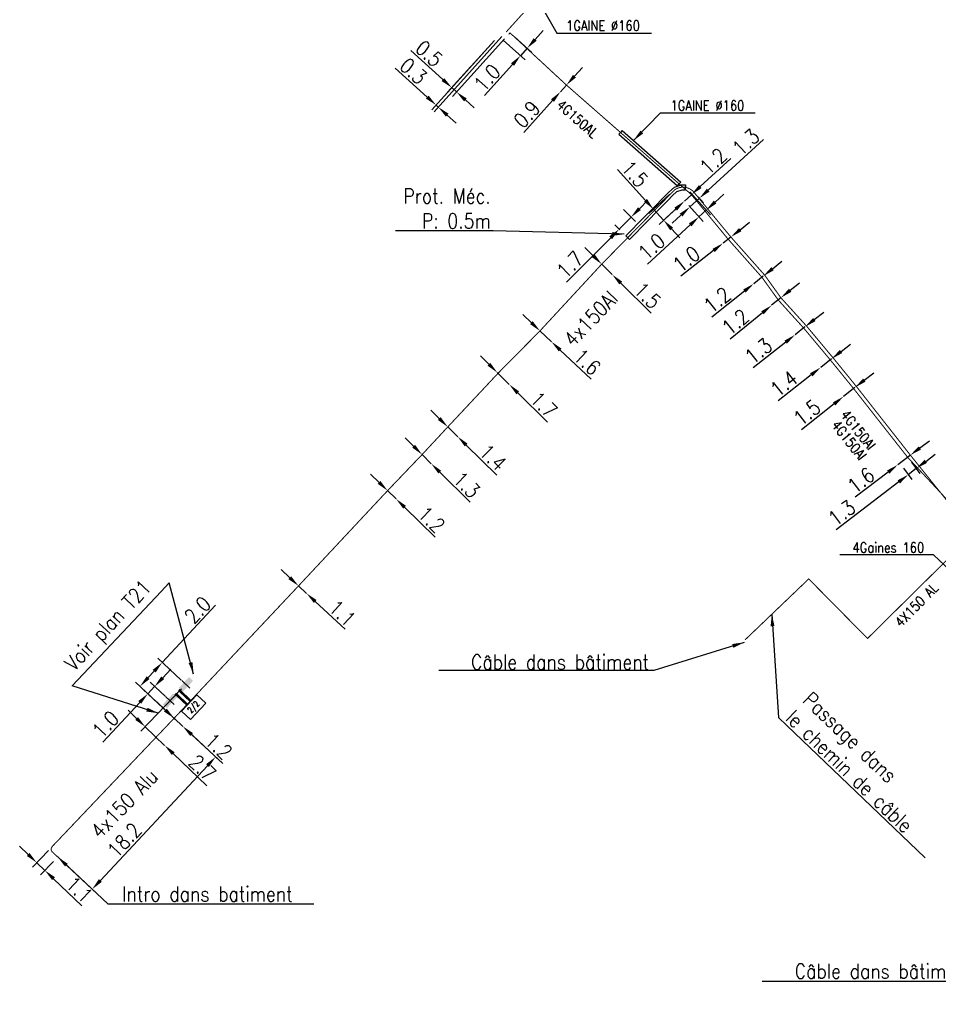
# Model space of a CAD drawing. Header units: millimetres. Extents: x 80000 to 81010, y 144000 to 145002.
# Drawn here: x 80073 to 80165.6, y 144738.6 to 144837 of the extents above; entities that cross this region are included whole.
import ezdxf
from ezdxf.enums import TextEntityAlignment as Align

# ---------------------------------------------------------------- set-up
doc = ezdxf.new("R2010")
doc.units = ezdxf.units.MM
doc.header["$PDMODE"] = 34
doc.linetypes.add('B_ST_AL', pattern=[2000, 1000, 1000])
doc.layers.get('0').update_dxf_attribs({"linetype": 'CONTINUOUS'})
doc.layers.get('Defpoints').update_dxf_attribs({"linetype": 'CONTINUOUS'})
for name, color, linetype in [('B_100', 3, 'CONTINUOUS'), ('B_110', 1, 'CONTINUOUS'), ('B_300', 7, 'CONTINUOUS'), ('B_310', 7, 'CONTINUOUS'), ('B_400', 7, 'CONTINUOUS'), ('B_420', 7, 'CONTINUOUS')]:
    doc.layers.add(name, color=color, linetype=linetype)
doc.styles.add('M_ROMANS', font='ROMANS.shx', dxfattribs={"width": 0.75})
doc.styles.get("Standard").update_dxf_attribs({"font": 'romans.shx', "width": 0.85})
doc.dimstyles.get("Standard").update_dxf_attribs({"dimtxt": 1.5, "dimasz": 1.2, "dimexe": 0.625, "dimexo": 0.625, "dimgap": 0.25, "dimtad": 1, "dimdec": 1, "dimzin": 0, "dimdsep": 46, "dimtxsty": 'Standard', "dimcen": -0.5, "dimadec": 0, "dimazin": 0, "dimtfac": 1, "dimtdec": 1, "dimtmove": 0, "dimatfit": 3, "dimfxl": 0, "dimtolj": 1, "dimtzin": 0, "dimarcsym": 0})

# ---------------------------------------------------------------- blocks, each defined once
blk = doc.blocks.new('*D491')
at = {"layer": 'B_110', "color": 0, "linetype": 'Continuous', "lineweight": -2, "transparency": 16777216}
for p, q in [((80130.783, 144813.256), (80129.931, 144814.101)), ((80131.636, 144812.412), (80132.702, 144811.357)), ((80133.555, 144810.513), (80136.603, 144807.495))]:
    blk.add_line(p, q, dxfattribs=at)
at = {"layer": 'B_110', "color": 0, "linetype": 'Continuous', "transparency": 16777216}
for points in [[(80130.924, 144813.398), (80130.643, 144813.114), (80131.636, 144812.412)], [(80133.696, 144810.655), (80133.414, 144810.37), (80132.702, 144811.357)]]:
    blk.add_solid(points, dxfattribs=at)
at = {"layer": 'Defpoints', "color": 0, "linetype": 'Continuous', "transparency": 16777216}
for p in [(80131.636, 144812.412), (80132.702, 144811.357), (80132.702, 144811.357)]:
    blk.add_point(p, dxfattribs=at)
at = {"layer": 'B_110', "color": 0, "linetype": 'Continuous', "transparency": 16777216, "insert": (80136.245, 144809.257), "char_height": 1.5, "attachment_point": 5, "rotation": 315.28803}
blk.add_mtext('\\A1;1.5', dxfattribs=at)
blk = doc.blocks.new('*D492')
at = {"layer": 'B_110', "color": 0, "linetype": 'Continuous', "lineweight": -2, "transparency": 16777216}
for p, q in [((80124.551, 144806.525), (80123.679, 144807.35)), ((80125.422, 144805.7), (80126.584, 144804.6)), ((80127.456, 144803.775), (80130.57, 144800.826))]:
    blk.add_line(p, q, dxfattribs=at)
at = {"layer": 'B_110', "color": 0, "linetype": 'Continuous', "transparency": 16777216}
for points in [[(80124.688, 144806.67), (80124.413, 144806.38), (80125.422, 144805.7)], [(80127.593, 144803.92), (80127.318, 144803.629), (80126.584, 144804.6)]]:
    blk.add_solid(points, dxfattribs=at)
at = {"layer": 'Defpoints', "color": 0, "linetype": 'Continuous', "transparency": 16777216}
for p in [(80125.422, 144805.7), (80126.584, 144804.6), (80126.584, 144804.6)]:
    blk.add_point(p, dxfattribs=at)
at = {"layer": 'B_110', "color": 0, "linetype": 'Continuous', "transparency": 16777216, "insert": (80130.173, 144802.579), "char_height": 1.5, "attachment_point": 5, "rotation": 316.56543}
blk.add_mtext('\\A1;1.6', dxfattribs=at)
blk = doc.blocks.new('*D493')
at = {"layer": 'B_110', "color": 0, "linetype": 'Continuous', "lineweight": -2, "transparency": 16777216}
for p, q in [((80120.273, 144802.347), (80119.42, 144803.191)), ((80121.126, 144801.503), (80122.334, 144800.307)), ((80120.686, 144801.058), (80120.686, 144801.058)), ((80121.895, 144799.862), (80121.895, 144799.862)), ((80123.187, 144799.463), (80126.165, 144796.516))]:
    blk.add_line(p, q, dxfattribs=at)
at = {"layer": 'B_110', "color": 0, "linetype": 'Continuous', "transparency": 16777216}
for points in [[(80120.414, 144802.489), (80120.132, 144802.205), (80121.126, 144801.503)], [(80123.328, 144799.605), (80123.046, 144799.32), (80122.334, 144800.307)]]:
    blk.add_solid(points, dxfattribs=at)
at = {"layer": 'Defpoints', "color": 0, "linetype": 'Continuous', "transparency": 16777216}
for p in [(80121.126, 144801.503), (80122.334, 144800.307), (80122.334, 144800.307)]:
    blk.add_point(p, dxfattribs=at)
at = {"layer": 'B_110', "color": 0, "linetype": 'Continuous', "transparency": 16777216, "insert": (80125.806, 144798.278), "char_height": 1.5, "attachment_point": 5, "rotation": 315.297}
blk.add_mtext('\\A1;1.7', dxfattribs=at)
blk = doc.blocks.new('*D494')
at = {"layer": 'B_110', "color": 0, "linetype": 'Continuous', "lineweight": -2, "transparency": 16777216}
for p, q in [((80112.702, 144794.099), (80111.85, 144794.944)), ((80113.554, 144793.255), (80114.478, 144792.339)), ((80115.33, 144791.494), (80118.397, 144788.453))]:
    blk.add_line(p, q, dxfattribs=at)
at = {"layer": 'B_110', "color": 0, "linetype": 'Continuous', "transparency": 16777216}
for points in [[(80112.843, 144794.241), (80112.561, 144793.957), (80113.554, 144793.255)], [(80115.471, 144791.636), (80115.189, 144791.352), (80114.478, 144792.339)]]:
    blk.add_solid(points, dxfattribs=at)
at = {"layer": 'Defpoints', "color": 0, "linetype": 'Continuous', "transparency": 16777216}
for p in [(80113.554, 144793.255), (80114.478, 144792.339), (80114.478, 144792.339)]:
    blk.add_point(p, dxfattribs=at)
at = {"layer": 'B_110', "color": 0, "linetype": 'Continuous', "transparency": 16777216, "insert": (80118.04, 144790.216), "char_height": 1.5, "attachment_point": 5, "rotation": 315.24742}
blk.add_mtext('\\A1;1.3', dxfattribs=at)
blk = doc.blocks.new('*D495')
at = {"layer": 'B_110', "color": 0, "linetype": 'Continuous', "lineweight": -2, "transparency": 16777216}
for p, q in [((80115.286, 144796.879), (80114.431, 144797.721)), ((80116.579, 144796.483), (80116.579, 144796.483)), ((80116.141, 144796.037), (80117.138, 144795.055)), ((80117.577, 144795.501), (80117.577, 144795.501)), ((80117.994, 144794.213), (80121.072, 144791.183))]:
    blk.add_line(p, q, dxfattribs=at)
at = {"layer": 'B_110', "color": 0, "linetype": 'Continuous', "transparency": 16777216}
for points in [[(80115.426, 144797.022), (80115.145, 144796.737), (80116.141, 144796.037)], [(80118.134, 144794.356), (80117.853, 144794.071), (80117.138, 144795.055)]]:
    blk.add_solid(points, dxfattribs=at)
at = {"layer": 'Defpoints', "color": 0, "linetype": 'Continuous', "transparency": 16777216}
for p in [(80116.141, 144796.037), (80117.138, 144795.055), (80117.138, 144795.055)]:
    blk.add_point(p, dxfattribs=at)
at = {"layer": 'B_110', "color": 0, "linetype": 'Continuous', "transparency": 16777216, "insert": (80120.687, 144792.965), "char_height": 1.5, "attachment_point": 5, "rotation": 315.44651}
blk.add_mtext('\\A1;1.4', dxfattribs=at)
blk = doc.blocks.new('*D496')
at = {"layer": 'B_110', "color": 0, "linetype": 'Continuous', "lineweight": -2, "transparency": 16777216}
for p, q in [((80109.219, 144790.461), (80108.359, 144791.298)), ((80110.08, 144789.625), (80110.94, 144788.788)), ((80111.8, 144787.951), (80114.874, 144784.96))]:
    blk.add_line(p, q, dxfattribs=at)
at = {"layer": 'B_110', "color": 0, "linetype": 'Continuous', "transparency": 16777216}
for points in [[(80109.359, 144790.605), (80109.08, 144790.318), (80110.08, 144789.625)], [(80111.939, 144788.094), (80111.66, 144787.808), (80110.94, 144788.788)]]:
    blk.add_solid(points, dxfattribs=at)
at = {"layer": 'Defpoints', "color": 0, "linetype": 'Continuous', "transparency": 16777216}
for p in [(80110.08, 144789.625), (80110.94, 144788.788), (80110.94, 144788.788)]:
    blk.add_point(p, dxfattribs=at)
at = {"layer": 'B_110', "color": 0, "linetype": 'Continuous', "transparency": 16777216, "insert": (80114.5, 144786.719), "char_height": 1.5, "attachment_point": 5, "rotation": 315.78885}
blk.add_mtext('\\A1;1.2', dxfattribs=at)
blk = doc.blocks.new('*D497')
at = {"layer": 'B_110', "color": 0, "linetype": 'Continuous', "lineweight": -2, "transparency": 16777216}
for p, q in [((80100.239, 144780.863), (80099.361, 144781.682)), ((80101.116, 144780.045), (80101.921, 144779.295)), ((80100.691, 144779.589), (80100.69, 144779.588)), ((80101.495, 144778.838), (80101.494, 144778.838)), ((80102.798, 144778.476), (80105.802, 144775.675))]:
    blk.add_line(p, q, dxfattribs=at)
at = {"layer": 'B_110', "color": 0, "linetype": 'Continuous', "transparency": 16777216}
for points in [[(80100.375, 144781.01), (80100.102, 144780.717), (80101.116, 144780.045)], [(80102.935, 144778.622), (80102.662, 144778.33), (80101.921, 144779.295)]]:
    blk.add_solid(points, dxfattribs=at)
at = {"layer": 'Defpoints', "color": 0, "linetype": 'Continuous', "transparency": 16777216}
for p in [(80101.117, 144780.046), (80101.921, 144779.296), (80101.921, 144779.295)]:
    blk.add_point(p, dxfattribs=at)
at = {"layer": 'B_110', "color": 0, "linetype": 'Continuous', "transparency": 16777216, "insert": (80105.524, 144777.301), "char_height": 1.5, "attachment_point": 5, "rotation": 316.99565}
blk.add_mtext('\\A1;1.1', dxfattribs=at)
blk = doc.blocks.new('*D498')
at = {"layer": 'B_110', "color": 0, "linetype": 'Continuous', "lineweight": -2, "transparency": 16777216}
for p, q in [((80087.717, 144767.549), (80086.839, 144768.368)), ((80088.594, 144766.731), (80089.472, 144765.912)), ((80090.349, 144765.093), (80093.485, 144762.167))]:
    blk.add_line(p, q, dxfattribs=at)
at = {"layer": 'B_110', "color": 0, "linetype": 'Continuous', "transparency": 16777216}
for points in [[(80087.853, 144767.696), (80087.58, 144767.403), (80088.594, 144766.731)], [(80090.485, 144765.239), (80090.212, 144764.947), (80089.472, 144765.912)]]:
    blk.add_solid(points, dxfattribs=at)
at = {"layer": 'Defpoints', "color": 0, "linetype": 'Continuous', "transparency": 16777216}
for p in [(80088.594, 144766.731), (80088.594, 144766.731), (80089.472, 144765.912)]:
    blk.add_point(p, dxfattribs=at)
at = {"layer": 'B_110', "color": 0, "linetype": 'Continuous', "transparency": 16777216, "insert": (80093.074, 144763.918), "char_height": 1.5, "attachment_point": 5, "rotation": 316.98158}
blk.add_mtext('\\A1;1.2', dxfattribs=at)
blk = doc.blocks.new('*D499')
at = {"layer": 'B_110', "color": 0, "linetype": 'Continuous', "lineweight": -2, "transparency": 16777216}
for p, q in [((80089.929, 144765.485), (80093.224, 144762.41)), ((80091.949, 144761.959), (80081.172, 144750.41)), ((80077.336, 144752.348), (80080.81, 144749.106))]:
    blk.add_line(p, q, dxfattribs=at)
at = {"layer": 'B_110', "color": 0, "linetype": 'Continuous', "transparency": 16777216}
for points in [[(80091.802, 144762.096), (80092.095, 144761.823), (80092.767, 144762.837)], [(80081.025, 144750.546), (80081.318, 144750.273), (80080.353, 144749.532)]]:
    blk.add_solid(points, dxfattribs=at)
at = {"layer": 'Defpoints', "color": 0, "linetype": 'Continuous', "transparency": 16777216}
for p in [(80089.472, 144765.912), (80076.879, 144752.774), (80080.353, 144749.532)]:
    blk.add_point(p, dxfattribs=at)
at = {"layer": 'B_110', "color": 0, "linetype": 'Continuous', "transparency": 16777216, "insert": (80083.591, 144754.468), "char_height": 1.5, "attachment_point": 5, "rotation": 46.98153}
blk.add_mtext('\\A1;18.2', dxfattribs=at)
blk = doc.blocks.new('*D500')
at = {"layer": 'B_110', "color": 0, "linetype": 'Continuous', "lineweight": -2, "transparency": 16777216}
for p, q in [((80073.903, 144753.021), (80073.034, 144753.848)), ((80075.958, 144753.441), (80074.342, 144751.742)), ((80074.773, 144752.195), (80075.59, 144751.418)), ((80076.446, 144752.319), (80075.159, 144750.965)), ((80076.459, 144750.591), (80079.319, 144747.872))]:
    blk.add_line(p, q, dxfattribs=at)
at = {"layer": 'B_110', "color": 0, "linetype": 'Continuous', "transparency": 16777216}
for points in [[(80074.041, 144753.166), (80073.766, 144752.877), (80074.773, 144752.195)], [(80076.597, 144750.736), (80076.321, 144750.446), (80075.59, 144751.418)]]:
    blk.add_solid(points, dxfattribs=at)
at = {"layer": 'Defpoints', "color": 0, "linetype": 'Continuous', "transparency": 16777216}
for p in [(80076.388, 144753.894), (80074.773, 144752.195), (80076.877, 144752.772)]:
    blk.add_point(p, dxfattribs=at)
at = {"layer": 'B_110', "color": 0, "linetype": 'Continuous', "transparency": 16777216, "insert": (80079.057, 144749.501), "char_height": 1.5, "attachment_point": 5, "rotation": 316.44414}
blk.add_mtext('\\A1;1.1', dxfattribs=at)
blk = doc.blocks.new('*D501')
at = {"layer": 'B_110', "color": 0, "linetype": 'Continuous', "lineweight": -2, "transparency": 16777216}
for p, q in [((80136.04, 144818.829), (80133.211, 144821.92)), ((80138.493, 144819.448), (80136.389, 144817.522)), ((80139.507, 144818.339), (80137.403, 144816.414)), ((80137.864, 144816.836), (80136.85, 144817.944)), ((80138.674, 144815.951), (80139.484, 144815.065))]:
    blk.add_line(p, q, dxfattribs=at)
at = {"layer": 'B_110', "color": 0, "linetype": 'Continuous', "transparency": 16777216}
for points in [[(80136.187, 144818.964), (80135.892, 144818.694), (80136.85, 144817.944)], [(80138.821, 144816.086), (80138.526, 144815.816), (80137.864, 144816.836)]]:
    blk.add_solid(points, dxfattribs=at)
at = {"layer": 'Defpoints', "color": 0, "linetype": 'Continuous', "transparency": 16777216}
for p in [(80138.954, 144819.87), (80139.968, 144818.761), (80137.864, 144816.836)]:
    blk.add_point(p, dxfattribs=at)
at = {"layer": 'B_110', "color": 0, "linetype": 'Continuous', "transparency": 16777216, "insert": (80134.958, 144821.492), "char_height": 1.5, "attachment_point": 5, "rotation": 312.46166}
blk.add_mtext('\\A1;1.5', dxfattribs=at)
blk = doc.blocks.new('*D502')
at = {"layer": 'B_110', "color": 0, "linetype": 'Continuous', "lineweight": -2, "transparency": 16777216}
for p, q in [((80145.58, 144815.882), (80146.526, 144816.621)), ((80144.635, 144815.142), (80143.845, 144814.525)), ((80142.9, 144813.785), (80139.6, 144811.205))]:
    blk.add_line(p, q, dxfattribs=at)
at = {"layer": 'B_110', "color": 0, "linetype": 'Continuous', "transparency": 16777216}
for points in [[(80145.457, 144816.039), (80145.704, 144815.724), (80144.635, 144815.142)], [(80142.777, 144813.943), (80143.023, 144813.628), (80143.845, 144814.525)]]:
    blk.add_solid(points, dxfattribs=at)
at = {"layer": 'Defpoints', "color": 0, "linetype": 'Continuous', "transparency": 16777216}
for p in [(80144.635, 144815.142), (80143.845, 144814.525), (80143.845, 144814.525)]:
    blk.add_point(p, dxfattribs=at)
at = {"layer": 'B_110', "color": 0, "linetype": 'Continuous', "transparency": 16777216, "insert": (80140.161, 144812.913), "char_height": 1.5, "attachment_point": 5, "rotation": 38.02595}
blk.add_mtext('\\A1;1.0', dxfattribs=at)
blk = doc.blocks.new('*D503')
at = {"layer": 'B_110', "color": 0, "linetype": 'Continuous', "lineweight": -2, "transparency": 16777216}
for p, q in [((80150.604, 144809.786), (80151.535, 144810.543)), ((80149.672, 144809.03), (80148.741, 144808.273)), ((80147.809, 144807.517), (80144.558, 144804.876))]:
    blk.add_line(p, q, dxfattribs=at)
at = {"layer": 'B_110', "color": 0, "linetype": 'Continuous', "transparency": 16777216}
for points in [[(80150.478, 144809.942), (80150.73, 144809.631), (80149.672, 144809.03)], [(80147.683, 144807.672), (80147.936, 144807.362), (80148.741, 144808.273)]]:
    blk.add_solid(points, dxfattribs=at)
at = {"layer": 'Defpoints', "color": 0, "linetype": 'Continuous', "transparency": 16777216}
for p in [(80148.741, 144808.273), (80148.741, 144808.273), (80149.672, 144809.03)]:
    blk.add_point(p, dxfattribs=at)
at = {"layer": 'B_110', "color": 0, "linetype": 'Continuous', "transparency": 16777216, "insert": (80145.087, 144806.594), "char_height": 1.5, "attachment_point": 5, "rotation": 39.08396}
blk.add_mtext('\\A1;1.2', dxfattribs=at)
blk = doc.blocks.new('*D504')
at = {"layer": 'B_110', "color": 0, "linetype": 'Continuous', "lineweight": -2, "transparency": 16777216}
for p, q in [((80155.725, 144803.629), (80156.669, 144804.369)), ((80154.78, 144802.889), (80153.678, 144802.025)), ((80152.734, 144801.285), (80149.389, 144798.663))]:
    blk.add_line(p, q, dxfattribs=at)
at = {"layer": 'B_110', "color": 0, "linetype": 'Continuous', "transparency": 16777216}
for points in [[(80155.601, 144803.787), (80155.848, 144803.472), (80154.78, 144802.889)], [(80152.611, 144801.442), (80152.857, 144801.127), (80153.678, 144802.025)]]:
    blk.add_solid(points, dxfattribs=at)
at = {"layer": 'Defpoints', "color": 0, "linetype": 'Continuous', "transparency": 16777216}
for p in [(80154.78, 144802.889), (80153.678, 144802.025), (80153.678, 144802.025)]:
    blk.add_point(p, dxfattribs=at)
at = {"layer": 'B_110', "color": 0, "linetype": 'Continuous', "transparency": 16777216, "insert": (80149.973, 144800.391), "char_height": 1.5, "attachment_point": 5, "rotation": 38.09199}
blk.add_mtext('\\A1;1.4', dxfattribs=at)
blk = doc.blocks.new('*D505')
at = {"layer": 'B_420', "color": 0, "linetype": 'Continuous', "lineweight": -2, "transparency": 16777216}
for p, q in [((80135.43, 144817.991), (80136.274, 144818.844)), ((80134.586, 144817.139), (80133.384, 144815.925)), ((80133.815, 144817.902), (80135.03, 144816.699)), ((80133.447, 144815.863), (80132.94, 144816.365)), ((80132.54, 144815.072), (80128.103, 144810.59))]:
    blk.add_line(p, q, dxfattribs=at)
at = {"layer": 'B_420', "color": 0, "linetype": 'Continuous', "transparency": 16777216}
for points in [[(80135.288, 144818.132), (80135.572, 144817.851), (80134.586, 144817.139)], [(80132.398, 144815.213), (80132.682, 144814.931), (80133.384, 144815.925)]]:
    blk.add_solid(points, dxfattribs=at)
at = {"layer": 'Defpoints', "color": 0, "linetype": 'Continuous', "transparency": 16777216}
for p in [(80133.371, 144818.342), (80133.384, 144815.925), (80133.891, 144815.424)]:
    blk.add_point(p, dxfattribs=at)
at = {"layer": 'B_420', "color": 0, "linetype": 'Continuous', "transparency": 16777216, "insert": (80128.444, 144812.356), "char_height": 1.5, "attachment_point": 5, "rotation": 45.28803}
blk.add_mtext('\\A1;1.7', dxfattribs=at)
blk = doc.blocks.new('*D506')
at = {"layer": 'B_420', "color": 0, "linetype": 'Continuous', "lineweight": -2, "transparency": 16777216}
for p, q in [((80140.49, 144819.672), (80142.584, 144817.384)), ((80143.047, 144818.655), (80143.933, 144819.465)), ((80140.39, 144818.3), (80141.846, 144816.709)), ((80142.162, 144817.845), (80141.424, 144817.17)), ((80140.539, 144816.36), (80136.236, 144812.422))]:
    blk.add_line(p, q, dxfattribs=at)
at = {"layer": 'B_420', "color": 0, "linetype": 'Continuous', "transparency": 16777216}
for points in [[(80142.912, 144818.803), (80143.182, 144818.508), (80142.162, 144817.845)], [(80140.404, 144816.507), (80140.674, 144816.212), (80141.424, 144817.17)]]:
    blk.add_solid(points, dxfattribs=at)
at = {"layer": 'Defpoints', "color": 0, "linetype": 'Continuous', "transparency": 16777216}
for p in [(80140.068, 144820.133), (80139.968, 144818.761), (80142.162, 144817.845)]:
    blk.add_point(p, dxfattribs=at)
at = {"layer": 'B_420', "color": 0, "linetype": 'Continuous', "transparency": 16777216, "insert": (80136.663, 144814.169), "char_height": 1.5, "attachment_point": 5, "rotation": 42.46166}
blk.add_mtext('\\A1;1.0', dxfattribs=at)
blk = doc.blocks.new('*D509')
at = {"layer": 'B_110', "color": 0, "linetype": 'Continuous', "lineweight": -2, "transparency": 16777216}
for p, q in [((80163.66, 144793.925), (80164.614, 144794.652)), ((80162.326, 144793.694), (80162.326, 144793.694)), ((80161.054, 144792.724), (80161.054, 144792.724)), ((80162.705, 144793.197), (80161.433, 144792.227)), ((80160.479, 144791.5), (80157.147, 144788.96))]:
    blk.add_line(p, q, dxfattribs=at)
at = {"layer": 'B_110', "color": 0, "linetype": 'Continuous', "transparency": 16777216}
for points in [[(80163.538, 144794.084), (80163.781, 144793.766), (80162.705, 144793.197)], [(80160.357, 144791.659), (80160.6, 144791.341), (80161.433, 144792.227)]]:
    blk.add_solid(points, dxfattribs=at)
at = {"layer": 'Defpoints', "color": 0, "linetype": 'Continuous', "transparency": 16777216}
for p in [(80162.705, 144793.197), (80161.433, 144792.227), (80161.433, 144792.227)]:
    blk.add_point(p, dxfattribs=at)
at = {"layer": 'B_110', "color": 0, "linetype": 'Continuous', "transparency": 16777216, "insert": (80157.729, 144790.662), "char_height": 1.5, "attachment_point": 5, "rotation": 37.31665}
blk.add_mtext('\\A1;1.6', dxfattribs=at)
blk = doc.blocks.new('B_310_02')
at = {"color": 0, "linetype": 'Continuous', "flags": 128}
blk.add_lwpolyline([(-2.25, -1.25), (-2.25, 1.25), (2.25, 1.25), (2.25, -1.25)], close=True, dxfattribs=at)
at = {"color": 0, "linetype": 'Continuous', "style": 'M_ROMANS', "width": 0.75}
blk.add_text('2/2', height=1.2, dxfattribs=at).set_placement((0, 0), align=Align.MIDDLE)
at = {"color": 0, "linetype": 'Continuous', "style": 'M_ROMANS', "width": 0.75, "flags": 3}
for tag, p in [('DEF_LEG', (0, -5)), ('DEF_COUP', (0, -7.5)), ('DEF_TYPE', (0, -10))]:
    blk.add_attdef(tag, text='', height=1.2, dxfattribs=at).set_placement(p, align=Align.MIDDLE)
blk = doc.blocks.new('*D927')
at = {"layer": 'B_300', "color": 0, "linetype": 'Continuous', "lineweight": -2, "transparency": 16777216}
for p, q in [((80089.336, 144769.687), (80085.251, 144765.426)), ((80084.817, 144766.707), (80083.951, 144767.538)), ((80085.683, 144765.877), (80087.64, 144764.001)), ((80088.506, 144763.171), (80091.893, 144759.924))]:
    blk.add_line(p, q, dxfattribs=at)
at = {"layer": 'B_300', "color": 0, "linetype": 'Continuous', "transparency": 16777216}
for points in [[(80084.955, 144766.852), (80084.679, 144766.563), (80085.683, 144765.877)], [(80088.645, 144763.315), (80088.368, 144763.026), (80087.64, 144764.001)]]:
    blk.add_solid(points, dxfattribs=at)
at = {"layer": 'Defpoints', "color": 0, "linetype": 'Continuous', "transparency": 16777216}
for p in [(80089.768, 144770.138), (80087.64, 144764.001), (80087.64, 144764.001)]:
    blk.add_point(p, dxfattribs=at)
at = {"layer": 'B_300', "color": 0, "linetype": 'Continuous', "transparency": 16777216, "insert": (80091.44, 144761.744), "char_height": 1.5, "attachment_point": 5, "rotation": 316.21038}
blk.add_mtext('\\A1;2.7', dxfattribs=at)
blk = doc.blocks.new('*D928')
at = {"layer": 'B_300', "color": 0, "linetype": 'Continuous', "lineweight": -2, "transparency": 16777216}
for p, q in [((80087.449, 144770.804), (80088.268, 144771.681)), ((80086.631, 144769.926), (80085.951, 144769.197)), ((80087.722, 144768.908), (80086.174, 144770.353)), ((80089.015, 144766.338), (80085.494, 144769.624)), ((80085.132, 144768.32), (80081.411, 144764.332))]:
    blk.add_line(p, q, dxfattribs=at)
at = {"layer": 'B_300', "color": 0, "linetype": 'Continuous', "transparency": 16777216}
for points in [[(80087.303, 144770.94), (80087.596, 144770.667), (80086.631, 144769.926)], [(80084.986, 144768.457), (80085.278, 144768.184), (80085.951, 144769.197)]]:
    blk.add_solid(points, dxfattribs=at)
at = {"layer": 'Defpoints', "color": 0, "linetype": 'Continuous', "transparency": 16777216}
for p in [(80085.951, 144769.197), (80088.179, 144768.482), (80089.472, 144765.912)]:
    blk.add_point(p, dxfattribs=at)
at = {"layer": 'B_300', "color": 0, "linetype": 'Continuous', "transparency": 16777216, "insert": (80081.699, 144766.107), "char_height": 1.5, "attachment_point": 5, "rotation": 46.98135}
blk.add_mtext('\\A1;1.0', dxfattribs=at)
blk = doc.blocks.new('B_300_04')
at = {"color": 0, "linetype": 'Continuous'}
blk.add_line((0, 0.75), (0, -0.75), dxfattribs=at)
blk.add_solid([(-1, 0.375), (-1, -0.375), (1, 0.375), (1, -0.375)], dxfattribs=at)
at = {"color": 0, "linetype": 'Continuous', "style": 'M_ROMANS', "width": 0.75, "flags": 3}
for tag, p in [('DEF_LEG', (0, -4.25)), ('DEF_COUP', (0, -6.75)), ('DEF_TYPE', (0, -9.25))]:
    blk.add_attdef(tag, text='', height=1.2, dxfattribs=at).set_placement(p, align=Align.MIDDLE)
blk = doc.blocks.new('*D929')
at = {"layer": 'B_300', "color": 0, "linetype": 'Continuous', "lineweight": -2, "transparency": 16777216}
for p, q in [((80087.403, 144772.345), (80092.773, 144778.099)), ((80089.311, 144770.565), (80086.946, 144772.771)), ((80085.976, 144770.815), (80086.585, 144771.468)), ((80089.015, 144766.338), (80084.7, 144770.364))]:
    blk.add_line(p, q, dxfattribs=at)
at = {"layer": 'B_300', "color": 0, "linetype": 'Continuous', "transparency": 16777216}
for points in [[(80086.439, 144771.604), (80086.731, 144771.331), (80087.403, 144772.345)], [(80085.83, 144770.952), (80086.122, 144770.679), (80085.157, 144769.938)]]:
    blk.add_solid(points, dxfattribs=at)
at = {"layer": 'Defpoints', "color": 0, "linetype": 'Continuous', "transparency": 16777216}
for p in [(80087.403, 144772.345), (80089.768, 144770.138), (80089.472, 144765.912)]:
    blk.add_point(p, dxfattribs=at)
at = {"layer": 'B_300', "color": 0, "linetype": 'Continuous', "transparency": 16777216, "insert": (80090.96, 144777.622), "char_height": 1.5, "attachment_point": 5, "rotation": 46.98135}
blk.add_mtext('\\A1;2.0', dxfattribs=at)
blk = doc.blocks.new('*D1720')
at = {"layer": 'B_110', "color": 0, "linetype": 'Continuous', "lineweight": -2, "transparency": 16777216}
for p, q in [((80120.835, 144834.909), (80116.123, 144829.71)), ((80121.853, 144835.066), (80116.603, 144829.274)), ((80115.653, 144830.979), (80112.414, 144833.914)), ((80117.023, 144829.737), (80116.542, 144830.173)), ((80117.912, 144828.931), (80118.801, 144828.125))]:
    blk.add_line(p, q, dxfattribs=at)
at = {"layer": 'B_110', "color": 0, "linetype": 'Continuous', "transparency": 16777216}
for points in [[(80115.787, 144831.127), (80115.519, 144830.83), (80116.542, 144830.173)], [(80118.046, 144829.08), (80117.778, 144828.783), (80117.023, 144829.737)]]:
    blk.add_solid(points, dxfattribs=at)
at = {"layer": 'Defpoints', "color": 0, "linetype": 'Continuous', "transparency": 16777216}
for p in [(80121.255, 144835.372), (80122.272, 144835.529), (80117.023, 144829.737)]:
    blk.add_point(p, dxfattribs=at)
at = {"layer": 'B_110', "color": 0, "linetype": 'Continuous', "transparency": 16777216, "insert": (80114.261, 144833.59), "char_height": 1.5, "attachment_point": 5, "rotation": 317.81188}
blk.add_mtext('\\A1;0.5', dxfattribs=at)
blk = doc.blocks.new('*D1721')
at = {"layer": 'B_110', "color": 0, "linetype": 'Continuous', "lineweight": -2, "transparency": 16777216}
for p, q in [((80124.931, 144835.019), (80125.734, 144835.911)), ((80121.718, 144834.952), (80123.924, 144832.966)), ((80122.851, 144835.277), (80124.593, 144833.709)), ((80124.128, 144834.127), (80123.459, 144833.384)), ((80122.656, 144832.492), (80119.853, 144829.379))]:
    blk.add_line(p, q, dxfattribs=at)
at = {"layer": 'B_110', "color": 0, "linetype": 'Continuous', "transparency": 16777216}
for points in [[(80124.783, 144835.153), (80125.08, 144834.885), (80124.128, 144834.127)], [(80122.508, 144832.626), (80122.805, 144832.359), (80123.459, 144833.384)]]:
    blk.add_solid(points, dxfattribs=at)
at = {"layer": 'Defpoints', "color": 0, "linetype": 'Continuous', "transparency": 16777216}
for p in [(80122.387, 144835.695), (80121.253, 144835.37), (80123.459, 144833.384)]:
    blk.add_point(p, dxfattribs=at)
at = {"layer": 'B_110', "color": 0, "linetype": 'Continuous', "transparency": 16777216, "insert": (80120.11, 144831.159), "char_height": 1.5, "attachment_point": 5, "rotation": 47.99967}
blk.add_mtext('\\A1;1.0', dxfattribs=at)
blk = doc.blocks.new('*D1722')
at = {"layer": 'B_110', "color": 0, "linetype": 'Continuous', "lineweight": -2, "transparency": 16777216}
for p, q in [((80128.891, 144831.319), (80129.694, 144832.211)), ((80128.088, 144830.427), (80127.486, 144829.759)), ((80126.683, 144828.867), (80123.798, 144825.663))]:
    blk.add_line(p, q, dxfattribs=at)
at = {"layer": 'B_110', "color": 0, "linetype": 'Continuous', "transparency": 16777216}
for points in [[(80128.742, 144831.453), (80129.04, 144831.185), (80128.088, 144830.427)], [(80126.534, 144829.001), (80126.831, 144828.733), (80127.486, 144829.759)]]:
    blk.add_solid(points, dxfattribs=at)
at = {"layer": 'Defpoints', "color": 0, "linetype": 'Continuous', "transparency": 16777216}
for p in [(80128.088, 144830.427), (80127.486, 144829.759), (80127.486, 144829.759)]:
    blk.add_point(p, dxfattribs=at)
at = {"layer": 'B_110', "color": 0, "linetype": 'Continuous', "transparency": 16777216, "insert": (80124.096, 144827.488), "char_height": 1.5, "attachment_point": 5, "rotation": 47.99967}
blk.add_mtext('\\A1;0.9', dxfattribs=at)
blk = doc.blocks.new('*D1723')
at = {"layer": 'B_110', "color": 0, "linetype": 'Continuous', "lineweight": -2, "transparency": 16777216}
for p, q in [((80162.806, 144792.488), (80163.674, 144791.349)), ((80164.249, 144792.574), (80165.204, 144793.301)), ((80161.997, 144791.876), (80162.867, 144790.735)), ((80163.295, 144791.847), (80162.488, 144791.232)), ((80161.534, 144790.504), (80155.221, 144785.692))]:
    blk.add_line(p, q, dxfattribs=at)
at = {"layer": 'B_110', "color": 0, "linetype": 'Continuous', "transparency": 16777216}
for points in [[(80164.128, 144792.733), (80164.37, 144792.415), (80163.295, 144791.847)], [(80161.413, 144790.663), (80161.655, 144790.345), (80162.488, 144791.232)]]:
    blk.add_solid(points, dxfattribs=at)
at = {"layer": 'Defpoints', "color": 0, "linetype": 'Continuous', "transparency": 16777216}
for p in [(80162.427, 144792.985), (80161.618, 144792.373), (80162.488, 144791.232)]:
    blk.add_point(p, dxfattribs=at)
at = {"layer": 'B_110', "color": 0, "linetype": 'Continuous', "transparency": 16777216, "insert": (80155.803, 144787.393), "char_height": 1.5, "attachment_point": 5, "rotation": 37.31665}
blk.add_mtext('\\A1;1.3', dxfattribs=at)
blk = doc.blocks.new('*D1728')
at = {"layer": 'B_110', "color": 0, "linetype": 'Continuous', "lineweight": -2, "transparency": 16777216}
for p, q in [((80120.834, 144834.907), (80114.548, 144827.948)), ((80121.594, 144835.299), (80114.77, 144827.747)), ((80114.076, 144829.216), (80110.832, 144832.146)), ((80115.189, 144828.21), (80114.967, 144828.411)), ((80116.08, 144827.406), (80116.97, 144826.601))]:
    blk.add_line(p, q, dxfattribs=at)
at = {"layer": 'B_110', "color": 0, "linetype": 'Continuous', "transparency": 16777216}
for points in [[(80114.21, 144829.364), (80113.942, 144829.067), (80114.967, 144828.411)], [(80116.214, 144827.554), (80115.946, 144827.258), (80115.189, 144828.21)]]:
    blk.add_solid(points, dxfattribs=at)
at = {"layer": 'Defpoints', "color": 0, "linetype": 'Continuous', "transparency": 16777216}
for p in [(80122.013, 144835.763), (80121.253, 144835.37), (80114.967, 144828.411)]:
    blk.add_point(p, dxfattribs=at)
at = {"layer": 'B_110', "color": 0, "linetype": 'Continuous', "transparency": 16777216, "insert": (80112.68, 144831.825), "char_height": 1.5, "attachment_point": 5, "rotation": 317.90578}
blk.add_mtext('\\A1;0.3', dxfattribs=at)
blk = doc.blocks.new('*D1729')
at = {"layer": 'B_110', "color": 0, "linetype": 'Continuous', "lineweight": -2, "transparency": 16777216}
for p, q in [((80142.354, 144819.857), (80147.933, 144824.967)), ((80140.511, 144818.168), (80141.469, 144819.047)), ((80141.349, 144819.178), (80141.892, 144818.586)), ((80140.39, 144818.3), (80140.933, 144817.708)), ((80139.626, 144817.358), (80138.741, 144816.547))]:
    blk.add_line(p, q, dxfattribs=at)
at = {"layer": 'B_110', "color": 0, "linetype": 'Continuous', "transparency": 16777216}
for points in [[(80142.219, 144820.005), (80142.489, 144819.71), (80141.469, 144819.047)], [(80139.491, 144817.505), (80139.761, 144817.21), (80140.511, 144818.168)]]:
    blk.add_solid(points, dxfattribs=at)
at = {"layer": 'Defpoints', "color": 0, "linetype": 'Continuous', "transparency": 16777216}
for p in [(80140.926, 144819.639), (80139.968, 144818.761), (80140.511, 144818.168)]:
    blk.add_point(p, dxfattribs=at)
at = {"layer": 'B_110', "color": 0, "linetype": 'Continuous', "transparency": 16777216, "insert": (80146.155, 144824.695), "char_height": 1.5, "attachment_point": 5, "rotation": 42.48777}
blk.add_mtext('\\A1;1.3', dxfattribs=at)
blk = doc.blocks.new('*D1730')
at = {"layer": 'B_110', "color": 0, "linetype": 'Continuous', "lineweight": -2, "transparency": 16777216}
for p, q in [((80141.553, 144820.214), (80144.642, 144823.044)), ((80139.968, 144818.761), (80140.668, 144819.403)), ((80140.246, 144819.864), (80140.246, 144819.864)), ((80139.083, 144817.951), (80138.198, 144817.14))]:
    blk.add_line(p, q, dxfattribs=at)
at = {"layer": 'B_110', "color": 0, "linetype": 'Continuous', "transparency": 16777216}
for points in [[(80141.418, 144820.361), (80141.688, 144820.066), (80140.668, 144819.403)], [(80138.948, 144818.098), (80139.218, 144817.803), (80139.968, 144818.761)]]:
    blk.add_solid(points, dxfattribs=at)
at = {"layer": 'Defpoints', "color": 0, "linetype": 'Continuous', "transparency": 16777216}
for p in [(80140.668, 144819.403), (80139.968, 144818.761), (80139.968, 144818.761)]:
    blk.add_point(p, dxfattribs=at)
at = {"layer": 'B_110', "color": 0, "linetype": 'Continuous', "transparency": 16777216, "insert": (80142.865, 144822.771), "char_height": 1.5, "attachment_point": 5, "rotation": 42.49281}
blk.add_mtext('\\A1;1.2', dxfattribs=at)
blk = doc.blocks.new('*D1731')
at = {"layer": 'B_110', "color": 0, "linetype": 'Continuous', "lineweight": -2, "transparency": 16777216}
for p, q in [((80158.069, 144800.749), (80159.012, 144801.492)), ((80157.127, 144800.006), (80155.969, 144799.092)), ((80155.026, 144798.35), (80151.736, 144795.756))]:
    blk.add_line(p, q, dxfattribs=at)
at = {"layer": 'B_110', "color": 0, "linetype": 'Continuous', "transparency": 16777216}
for points in [[(80157.945, 144800.906), (80158.193, 144800.592), (80157.127, 144800.006)], [(80154.902, 144798.507), (80155.15, 144798.192), (80155.969, 144799.092)]]:
    blk.add_solid(points, dxfattribs=at)
at = {"layer": 'Defpoints', "color": 0, "linetype": 'Continuous', "transparency": 16777216}
for p in [(80157.127, 144800.006), (80155.969, 144799.092), (80155.969, 144799.092)]:
    blk.add_point(p, dxfattribs=at)
at = {"layer": 'B_110', "color": 0, "linetype": 'Continuous', "transparency": 16777216, "insert": (80152.291, 144797.466), "char_height": 1.5, "attachment_point": 5, "rotation": 38.25216}
blk.add_mtext('\\A1;1.5', dxfattribs=at)
blk = doc.blocks.new('*D1732')
at = {"layer": 'B_110', "color": 0, "linetype": 'Continuous', "lineweight": -2, "transparency": 16777216}
for p, q in [((80153.037, 144806.843), (80153.978, 144807.587)), ((80152.095, 144806.099), (80151.095, 144805.308)), ((80150.154, 144804.564), (80146.867, 144801.966))]:
    blk.add_line(p, q, dxfattribs=at)
at = {"layer": 'B_110', "color": 0, "linetype": 'Continuous', "transparency": 16777216}
for points in [[(80152.913, 144807), (80153.161, 144806.686), (80152.095, 144806.099)], [(80150.03, 144804.721), (80150.278, 144804.407), (80151.095, 144805.308)]]:
    blk.add_solid(points, dxfattribs=at)
at = {"layer": 'Defpoints', "color": 0, "linetype": 'Continuous', "transparency": 16777216}
for p in [(80151.095, 144805.308), (80151.095, 144805.308), (80152.095, 144806.099)]:
    blk.add_point(p, dxfattribs=at)
at = {"layer": 'B_110', "color": 0, "linetype": 'Continuous', "transparency": 16777216, "insert": (80147.42, 144803.678), "char_height": 1.5, "attachment_point": 5, "rotation": 38.32349}
blk.add_mtext('\\A1;1.3', dxfattribs=at)
blk = doc.blocks.new('*D1733')
at = {"layer": 'B_110', "color": 0, "linetype": 'Continuous', "lineweight": -2, "transparency": 16777216}
for p, q in [((80148.835, 144811.953), (80149.775, 144812.699)), ((80147.895, 144811.207), (80146.936, 144810.445)), ((80145.996, 144809.699), (80142.715, 144807.094))]:
    blk.add_line(p, q, dxfattribs=at)
at = {"layer": 'B_110', "color": 0, "linetype": 'Continuous', "transparency": 16777216}
for points in [[(80148.711, 144812.11), (80148.96, 144811.796), (80147.895, 144811.207)], [(80145.872, 144809.856), (80146.12, 144809.542), (80146.936, 144810.445)]]:
    blk.add_solid(points, dxfattribs=at)
at = {"layer": 'Defpoints', "color": 0, "linetype": 'Continuous', "transparency": 16777216}
for p in [(80147.895, 144811.207), (80146.936, 144810.445), (80146.936, 144810.445)]:
    blk.add_point(p, dxfattribs=at)
at = {"layer": 'B_110', "color": 0, "linetype": 'Continuous', "transparency": 16777216, "insert": (80143.264, 144808.807), "char_height": 1.5, "attachment_point": 5, "rotation": 38.44761}
blk.add_mtext('\\A1;1.2', dxfattribs=at)

msp = doc.modelspace()

# ---------------------------------------------------------------- linework, layer by layer
at = {"layer": 'B_100', "linetype": 'B_ST_AL', "const_width": 0.25, "flags": 128}
for points in [[(80088.693, 144769.023), (80088.805, 144769.134), (80089.927, 144768.084)], [(80089.254, 144769.603), (80089.151, 144769.495), (80090.269, 144768.449)]]:
    msp.add_lwpolyline(points, dxfattribs=at)
at = {"layer": 'B_110', "linetype": 'B_ST_AL', "const_width": 0.1, "flags": 128}
msp.add_lwpolyline([(80122.013, 144835.763), (80130.503, 144845.161), (80133.335, 144842.947), (80134.584, 144844.969)], dxfattribs=at)
at = {"layer": 'B_110', "linetype": 'B_ST_AL', "flags": 128}
msp.add_lwpolyline([(80169.368, 144785.521, 0.1, 0.1, 0), (80162.427, 144792.985, 0.1, 0.1, 0), (80156.989, 144799.897, 0.1, 0.1, 0), (80154.643, 144802.781, 0.1, 0.1, 0), (80151.958, 144805.99, 0.1, 0.1, 0), (80149.401, 144808.809, 0.1, 0.1, 0), (80147.758, 144811.098, 0.1, 0.1, 0), (80144.359, 144814.927, 0.1, 0.1, 0), (80140.668, 144819.403, 0.1, 0.1, 0), (80128.088, 144830.427, 0.1, 0.1, 0), (80122.407, 144835.677, 0.1, 0.1, 0), (80122.273, 144835.529, 0.1, 0.1, 0)], format="xyseb", dxfattribs=at)
at = {"layer": 'B_110', "linetype": 'B_ST_AL', "const_width": 0.1, "flags": 128}
for points in [[(80169.095, 144785.26), (80162.703, 144793.2), (80157.264, 144800.114), (80154.918, 144802.997), (80152.233, 144806.207), (80149.672, 144809.03), (80148.032, 144811.316), (80144.635, 144815.142), (80140.926, 144819.639, 0.08384), (80140.661, 144819.884, 0.326129), (80138.954, 144819.87), (80131.639, 144812.415), (80125.422, 144805.7), (80121.198, 144801.433), (80116.143, 144796.039), (80113.554, 144793.255), (80110.081, 144789.626), (80101.117, 144780.046), (80088.594, 144766.73), (80076.544, 144754.057), (80076.388, 144753.894, 0.203955), (80076.219, 144753.547, 0.256704), (80076.36, 144753.254), (80076.877, 144752.772)], [(80167.497, 144778.887), (80169.277, 144780.591, 0.414214), (80169.286, 144781.015), (80167.068, 144783.332), (80158.393, 144774.757), (80152.473, 144780.746), (80146.063, 144774.615)]]:
    msp.add_lwpolyline(points, format="xyb", dxfattribs=at)
at = {"layer": 'B_400', "color": 7, "linetype": 'CONTINUOUS'}
for p, q in [((80133.691, 144825.854), (80133.526, 144825.666)), ((80133.691, 144825.854), (80139.605, 144820.668)), ((80133.361, 144825.478), (80133.526, 144825.666)), ((80133.361, 144825.478), (80139.275, 144820.292)), ((80139.275, 144820.292), (80139.44, 144820.48)), ((80139.605, 144820.668), (80139.44, 144820.48))]:
    msp.add_line(p, q, dxfattribs=at)
at = {"layer": 'B_420', "color": 7}
for p, q in [((80138.376, 144819.638), (80138.949, 144820.174)), ((80138.949, 144820.174), (80139.654, 144820.401)), ((80139.654, 144820.401), (80140.079, 144820.383)), ((80140.057, 144819.883), (80140.068, 144820.133)), ((80140.079, 144820.383), (80140.068, 144820.133)), ((80136.87, 144818.103), (80137.955, 144819.209)), ((80137.955, 144819.209), (80138.376, 144819.638)), ((80138.312, 144818.859), (80138.726, 144819.28)), ((80138.726, 144819.28), (80139.209, 144819.732)), ((80139.209, 144819.732), (80139.723, 144819.898)), ((80139.723, 144819.898), (80140.057, 144819.883)), ((80135.92, 144817.135), (80136.87, 144818.103)), ((80137.227, 144817.753), (80138.312, 144818.859)), ((80134.069, 144815.249), (80135.92, 144817.135)), ((80136.277, 144816.784), (80137.227, 144817.753)), ((80134.426, 144814.898), (80136.277, 144816.784)), ((80134.069, 144815.249), (80134.248, 144815.073)), ((80134.426, 144814.898), (80134.248, 144815.073))]:
    msp.add_line(p, q, dxfattribs=at)

# ---------------------------------------------------------------- block references
at = {"layer": 'B_300'}
for p, xscale, yscale, zscale, rotation in [((80089.78, 144770.138), 0.7500000000060388, 0.7500000000060388, 0.7500000000060388, 46.72642282294181), ((80088.179, 144768.482), 0.7499999999999999, 0.7499999999999999, 0.7499999999999999, 46.72642282254903)]:
    msp.add_blockref('B_300_04', p, dxfattribs=dict(at, xscale=xscale, yscale=yscale, zscale=zscale, rotation=rotation))
at = {"layer": 'B_310', "xscale": 0.4999999999999999, "yscale": 0.4999999999999999, "zscale": 0.4999999999999999, "rotation": 46.91103548985116}
msp.add_blockref('B_310_02', (80090.555, 144767.84), dxfattribs=at)

# ---------------------------------------------------------------- texts
at = {"layer": 'B_110', "linetype": 'Continuous', "width": 0.85}
for s, rotation, p in [('4G150AL', 318.79276, (80127.001, 144828.282)), ('4G150Al', 308.51888, (80155.622, 144797.224))]:
    msp.add_text(s, height=1, rotation=rotation, dxfattribs=at).set_placement(p)
for s, height, rotation, p in [('4x150Al', 1.5, 46.35323, (80130.527, 144806.937)), ('4G150Al', 1, 308.51888, (80156.535, 144794.687)), ('4x150 Alu', 1.5, 46.21347, (80083.586, 144758.144))]:
    msp.add_text(s, height=height, rotation=rotation, dxfattribs=at).set_placement(p, align=Align.MIDDLE)
at = {"layer": 'B_110', "linetype": 'Continuous', "insert": (80161.039, 144776.511), "char_height": 1, "width": 5.540456982089381e-12, "attachment_point": 1, "rotation": 45.72093}
msp.add_mtext('4X150 AL', dxfattribs=at)
at = {"layer": 'B_110', "linetype": 'Continuous', "char_height": 1.5}
for s, insert, attachment_point in [('Câble dans bâtiment', (80136.399, 144771.629), 9), ('Intro dans batiment', (80083.358, 144748.299), 7), ('Câble dans bâtiment', (80168.99, 144740.532), 9)]:
    msp.add_mtext(s, dxfattribs=dict(at, insert=insert, attachment_point=attachment_point))
at = {"layer": 'B_110', "linetype": 'Continuous', "insert": (80150.033, 144766.609), "char_height": 1.5, "attachment_point": 7, "rotation": 316.24441}
msp.add_mtext('Passage dans\\Ple chemin de câble', dxfattribs=at)
at = {"layer": 'B_300', "linetype": 'Continuous', "insert": (80082.101, 144775.93), "char_height": 1.5, "attachment_point": 5, "rotation": 46.6921}
msp.add_mtext('\\A1;Voir plan T21', dxfattribs=at)
at = {"layer": 'B_400', "linetype": 'Continuous', "insert": (80128.054, 144835.908), "char_height": 1, "width": 14.33836, "attachment_point": 7}
msp.add_mtext('\\A1;1GAINE %%C160', dxfattribs=at)
at = {"layer": 'B_400', "linetype": 'Continuous', "char_height": 1}
for s, insert, attachment_point in [('\\A1;1GAINE %%C160', (80138.563, 144827.873), 7), ('\\A1;4Gaines 160', (80164.095, 144783.403), 9)]:
    msp.add_mtext(s, dxfattribs=dict(at, insert=insert, attachment_point=attachment_point))
at = {"layer": 'B_420', "linetype": 'Continuous', "insert": (80120.469, 144816.008), "char_height": 1.5, "attachment_point": 9}
msp.add_mtext('Prot. Méc.\\PP: 0.5m', dxfattribs=at)

# ---------------------------------------------------------------- dimensions: what is measured, and where the dimension line sits
at = {"layer": 'B_110', "linetype": 'Continuous'}
for base, p1, p2, angle, picture, middle, dimtype in [((80114.967, 144828.411), (80122.013, 144835.763), (80121.253, 144835.37), 317.90578, '*D1728', (80112.009, 144831.083), 160), ((80123.459, 144833.384), (80122.387, 144835.695), (80121.253, 144835.37), 47.99967, '*D1721', (80120.853, 144830.49), 160), ((80140.511, 144818.168), (80140.926, 144819.639), (80139.968, 144818.761), 42.48777, '*D1729', (80146.831, 144823.957), 160), ((80137.864, 144816.836), (80138.954, 144819.87), (80139.968, 144818.761), 312.46166, '*D501', (80134.22, 144820.817), 161), ((80143.845, 144814.525), (80144.635, 144815.142), (80143.845, 144814.525), 218.02595, '*D502', (80140.777, 144812.125), 161), ((80132.702, 144811.357), (80131.636, 144812.412), (80132.702, 144811.357), 315.28803, '*D491', (80135.541, 144808.546), 161), ((80146.936, 144810.445), (80147.895, 144811.207), (80146.936, 144810.445), 38.44761, '*D1733', (80143.886, 144808.024), 160), ((80148.741, 144808.273), (80149.672, 144809.03), (80148.741, 144808.273), 219.08396, '*D503', (80145.718, 144805.818), 161), ((80126.584, 144804.6), (80125.422, 144805.7), (80126.584, 144804.6), 316.56543, '*D492', (80129.485, 144801.853), 161), ((80151.095, 144805.308), (80152.095, 144806.099), (80151.095, 144805.308), 38.32349, '*D1732', (80148.04, 144802.893), 160), ((80153.678, 144802.025), (80154.78, 144802.889), (80153.678, 144802.025), 218.09199, '*D504', (80150.589, 144799.604), 161), ((80122.334, 144800.307), (80121.126, 144801.503), (80122.334, 144800.307), 315.297, '*D493', (80125.102, 144797.567), 161), ((80155.969, 144799.092), (80157.127, 144800.006), (80155.969, 144799.092), 38.25216, '*D1731', (80152.91, 144796.681), 160), ((80117.138, 144795.055), (80116.141, 144796.037), (80117.138, 144795.055), 315.44651, '*D495', (80119.985, 144792.253), 161), ((80114.478, 144792.339), (80113.554, 144793.255), (80114.478, 144792.339), 315.24742, '*D494', (80117.336, 144789.506), 161), ((80161.433, 144792.227), (80162.705, 144793.197), (80161.433, 144792.227), 217.31665, '*D509', (80158.335, 144789.866), 161), ((80110.94, 144788.788), (80110.08, 144789.625), (80110.94, 144788.788), 315.78885, '*D496', (80113.803, 144786.002), 161), ((80101.921, 144779.295), (80101.117, 144780.046), (80101.921, 144779.296), 316.99565, '*D497', (80104.842, 144776.57), 161), ((80088.594, 144766.731), (80089.472, 144765.912), (80088.594, 144766.731), 136.98158, '*D498', (80092.392, 144763.187), 161), ((80080.353, 144749.532), (80089.472, 144765.912), (80076.879, 144752.774), 226.98153, '*D499', (80084.322, 144753.786), 160), ((80074.773, 144752.195), (80076.877, 144752.772), (80076.388, 144753.894), 136.44414, '*D500', (80078.368, 144748.777), 160)]:
    dim = msp.add_linear_dim(base=base, p1=p1, p2=p2, angle=angle, dimstyle='Standard', dxfattribs=at)
    dim.commit()
    dim.dimension.update_dxf_attribs({"geometry": picture, "text_midpoint": middle, "dimtype": dimtype})
for base, p1, p2, angle, text, picture, middle in [((80117.023, 144829.737), (80121.255, 144835.372), (80122.272, 144835.529), 137.81188, '0.5', '*D1720', (80113.589, 144832.849)), ((80139.968, 144818.761), (80140.668, 144819.403), (80139.968, 144818.761), 42.49281, '1.2', '*D1730', (80143.54, 144822.034)), ((80162.488, 144791.232), (80162.427, 144792.985), (80161.618, 144792.373), 37.31665, '1.3', '*D1723', (80156.409, 144786.598))]:
    dim = msp.add_linear_dim(base=base, p1=p1, p2=p2, angle=angle, text=text, dimstyle='Standard', dxfattribs=at)
    dim.commit()
    dim.dimension.update_dxf_attribs({"geometry": picture, "text_midpoint": middle, "dimtype": 160})
dim = msp.add_linear_dim(base=(80127.486, 144829.759), p1=(80128.088, 144830.427), p2=(80127.486, 144829.759), angle=47.99967, dimstyle='Standard', override={"dimscale": 1, "dimlfac": 1, "dimlunit": 2}, dxfattribs=at)
dim.commit()
dim.dimension.update_dxf_attribs({"geometry": '*D1722', "text_midpoint": (80124.839, 144826.819), "dimtype": 160})
at = {"layer": 'B_300', "linetype": 'Continuous'}
dim = msp.add_linear_dim(base=(80087.403, 144772.345), p1=(80089.472, 144765.912), p2=(80089.768, 144770.138), angle=46.98135, text='2.0', dimstyle='Standard', override={"dimfxl": 1.25}, dxfattribs=at)
dim.commit()
dim.dimension.update_dxf_attribs({"geometry": '*D929', "text_midpoint": (80091.691, 144776.94), "dimtype": 160})
for base, p1, p2, angle, picture, middle in [((80085.951, 144769.197), (80088.179, 144768.482), (80089.472, 144765.912), 46.98135, '*D928', (80082.431, 144765.425)), ((80087.64, 144764.001), (80089.768, 144770.138), (80087.64, 144764.001), 136.21038, '*D927', (80090.748, 144761.022))]:
    dim = msp.add_linear_dim(base=base, p1=p1, p2=p2, angle=angle, dimstyle='Standard', override={"dimfxl": 1.25}, dxfattribs=at)
    dim.commit()
    dim.dimension.update_dxf_attribs({"geometry": picture, "text_midpoint": middle, "dimtype": 160})
at = {"layer": 'B_420', "linetype": 'Continuous'}
for base, p1, p2, angle, picture, middle in [((80142.162, 144817.845), (80139.968, 144818.761), (80140.068, 144820.133), 42.46166, '*D506', (80137.338, 144813.431)), ((80133.384, 144815.925), (80133.371, 144818.342), (80133.891, 144815.424), 225.28803, '*D505', (80129.155, 144811.652))]:
    dim = msp.add_linear_dim(base=base, p1=p1, p2=p2, angle=angle, dimstyle='Standard', dxfattribs=at)
    dim.commit()
    dim.dimension.update_dxf_attribs({"geometry": picture, "text_midpoint": middle, "dimtype": 160})

# ---------------------------------------------------------------- leaders
at = {"layer": 'B_110', "linetype": 'Continuous', "annotation_type": 0, "has_hookline": 1, "hookline_direction": 0, "text_width": 19.004, "horizontal_direction": (0.722297, -0.691583, 0)}
msp.add_leader([(80148.756, 144777.192), (80149.418, 144766.819), (80150.285, 144765.989)], dimstyle='Standard', dxfattribs=at)
at = {"layer": 'B_110', "linetype": 'Continuous', "annotation_type": 0, "has_hookline": 1, "hookline_direction": 1, "text_width": 20.218}
for points in [[(80145.969, 144774.365), (80136.896, 144771.525), (80135.696, 144771.525)], [(80176.597, 144734.998), (80169.46, 144740.234), (80168.26, 144740.234)]]:
    msp.add_leader(points, dimstyle='Standard', dxfattribs=at)
at = {"layer": 'B_110', "linetype": 'Continuous', "annotation_type": 0, "has_hookline": 1, "hookline_direction": 0, "text_width": 19.307}
msp.add_leader([(80076.877, 144752.772), (80081.908, 144748.049), (80083.108, 144748.049)], dimstyle='Standard', override={"dimgap": 0.25, "dimtad": 1}, dxfattribs=at)
at = {"layer": 'B_300', "linetype": 'Continuous', "annotation_type": 0, "has_hookline": 1, "hookline_direction": 1, "text_width": 12.811, "horizontal_direction": (0.685919, 0.727678, 0)}
msp.add_leader([(80090.557, 144771.165), (80088.107, 144780.36), (80087.284, 144779.487)], dimstyle='Standard', override={"dimgap": 0.25, "dimtad": 1, "dimfxl": 1.25}, dxfattribs=at)
at = {"layer": 'B_300', "linetype": 'Continuous'}
msp.add_leader([(80087.004, 144767.234), (80078.325, 144769.983)], dimstyle='Standard', override={"dimgap": 0.25, "dimtad": 1, "dimfxl": 1.25}, dxfattribs=at)
at = {"layer": 'B_400', "linetype": 'Continuous', "annotation_type": 0, "has_hookline": 1}
for points, hookline_direction, text_width in [([(80125.227, 144838.951), (80127.125, 144835.658), (80128.325, 144835.658)], 0, 8.055), ([(80134.837, 144824.85), (80137.564, 144827.623), (80138.764, 144827.623)], 0, 8.055), ([(80168.714, 144779.706), (80165.038, 144783.153), (80163.838, 144783.153)], 1, 7.974)]:
    msp.add_leader(points, dimstyle='Standard', override={"dimgap": 0.25, "dimtad": 1, "dimfxl": 1.25}, dxfattribs=dict(at, hookline_direction=hookline_direction, text_width=text_width))
at = {"layer": 'B_420', "linetype": 'Continuous', "annotation_type": 0, "has_hookline": 1, "hookline_direction": 1, "text_width": 9.593}
msp.add_leader([(80133.891, 144815.424), (80120.719, 144815.758)], dimstyle='Standard', override={"dimgap": 0.25, "dimtad": 1}, dxfattribs=at)

doc.saveas('drawing.dxf')
